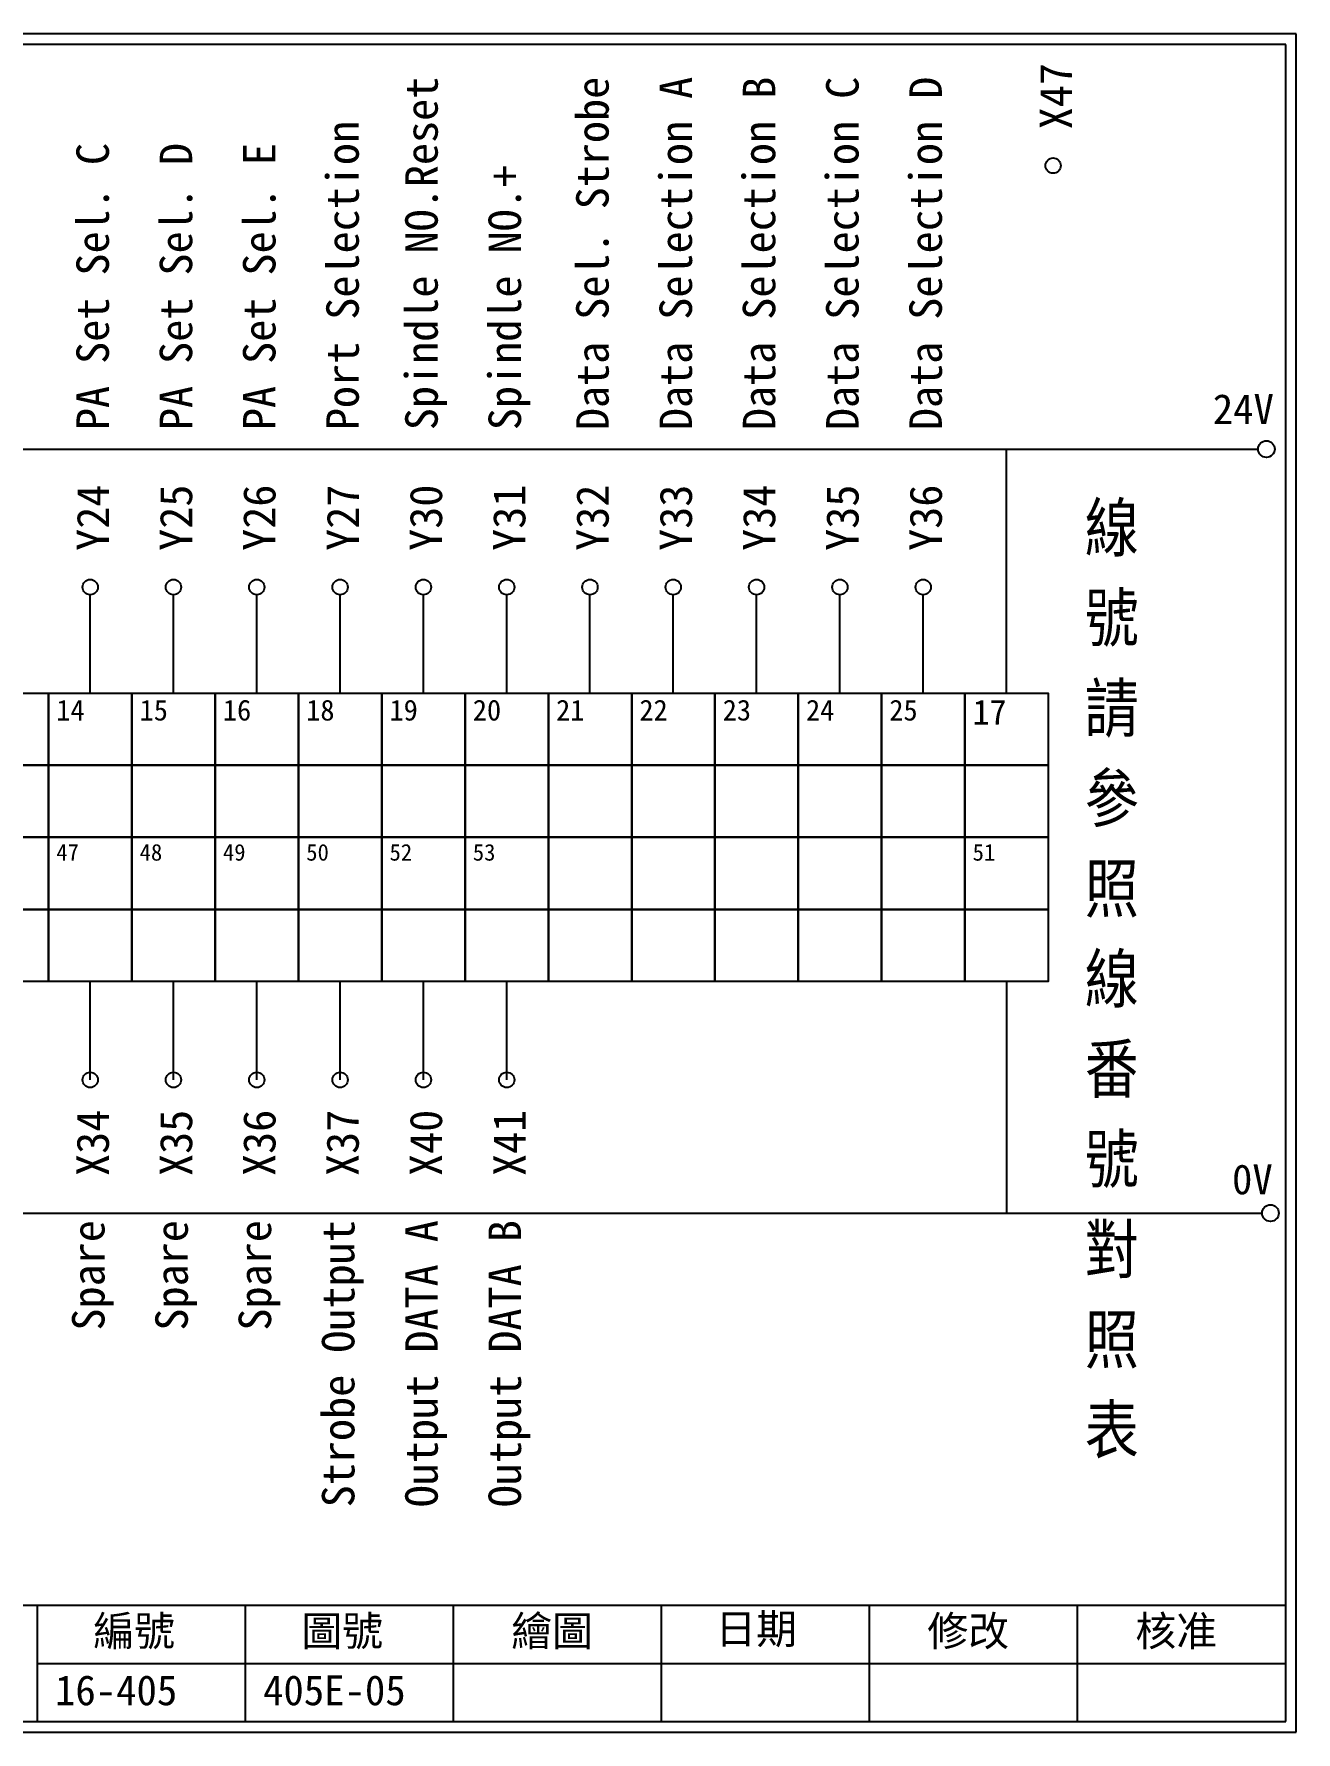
# Model space of a CAD drawing. Extents: x 627 to 914, y 3 to 207.
# Drawn here: x 762.5 to 914.2, y 3 to 207 of the extents above; entities that cross this region are included whole.
import ezdxf

# ---------------------------------------------------------------- set-up
doc = ezdxf.new("R2010")
doc.units = 0
doc.layers.get('0').update_dxf_attribs({"linetype": 'CONTINUOUS'})
doc.layers.add('圖框層', color=7, linetype='CONTINUOUS')
doc.layers.add('標尺寸層', color=3, linetype='CONTINUOUS')
doc.styles.add('CNS', font='romanc.shx', dxfattribs={"bigfont": 'chineset.shx'})
doc.styles.add('STSL', font='kaiu.ttf')

msp = doc.modelspace()

# ---------------------------------------------------------------- linework, layer by layer
for points in [[(754.28, 127.8), (764.29, 127.8), (764.29, 119.13), (754.28, 119.13)], [(764.29, 127.8), (774.3, 127.8), (774.3, 119.13), (764.29, 119.13)], [(774.3, 127.8), (784.31, 127.8), (784.31, 119.13), (774.3, 119.13)], [(784.31, 127.8), (794.32, 127.8), (794.32, 119.13), (784.31, 119.13)], [(794.32, 127.8), (804.33, 127.8), (804.33, 119.13), (794.32, 119.13)], [(804.33, 127.8), (814.34, 127.8), (814.34, 119.13), (804.33, 119.13)], [(814.34, 127.8), (824.35, 127.8), (824.35, 119.13), (814.34, 119.13)], [(824.35, 127.8), (834.36, 127.8), (834.36, 119.13), (824.35, 119.13)], [(834.36, 127.8), (844.37, 127.8), (844.37, 119.13), (834.36, 119.13)], [(844.37, 127.8), (854.38, 127.8), (854.38, 119.13), (844.37, 119.13)], [(854.38, 127.8), (864.39, 127.8), (864.39, 119.13), (854.38, 119.13)], [(864.39, 127.8), (874.4, 127.8), (874.4, 119.13), (864.39, 119.13)], [(874.4, 127.8), (884.41, 127.8), (884.41, 119.13), (874.4, 119.13)], [(754.28, 119.13), (764.29, 119.13), (764.29, 110.47), (754.28, 110.47)], [(764.29, 119.13), (774.3, 119.13), (774.3, 110.47), (764.29, 110.47)], [(774.3, 119.13), (784.31, 119.13), (784.31, 110.47), (774.3, 110.47)], [(784.31, 119.13), (794.32, 119.13), (794.32, 110.47), (784.31, 110.47)], [(794.32, 119.13), (804.33, 119.13), (804.33, 110.47), (794.32, 110.47)], [(804.33, 119.13), (814.34, 119.13), (814.34, 110.47), (804.33, 110.47)], [(814.34, 119.13), (824.35, 119.13), (824.35, 110.47), (814.34, 110.47)], [(824.35, 119.13), (834.36, 119.13), (834.36, 110.47), (824.35, 110.47)], [(834.36, 119.13), (844.37, 119.13), (844.37, 110.47), (834.36, 110.47)], [(844.37, 119.13), (854.38, 119.13), (854.38, 110.47), (844.37, 110.47)], [(854.38, 119.13), (864.39, 119.13), (864.39, 110.47), (854.38, 110.47)], [(864.39, 119.13), (874.4, 119.13), (874.4, 110.47), (864.39, 110.47)], [(874.4, 119.13), (884.41, 119.13), (884.41, 110.47), (874.4, 110.47)], [(754.28, 110.47), (764.29, 110.47), (764.29, 101.8), (754.28, 101.8)], [(764.29, 110.47), (774.3, 110.47), (774.3, 101.8), (764.29, 101.8)], [(774.3, 110.47), (784.31, 110.47), (784.31, 101.8), (774.3, 101.8)], [(784.31, 110.47), (794.32, 110.47), (794.32, 101.8), (784.31, 101.8)], [(794.32, 110.47), (804.33, 110.47), (804.33, 101.8), (794.32, 101.8)], [(804.33, 110.47), (814.34, 110.47), (814.34, 101.8), (804.33, 101.8)], [(814.34, 110.47), (824.35, 110.47), (824.35, 101.8), (814.34, 101.8)], [(824.35, 110.47), (834.36, 110.47), (834.36, 101.8), (824.35, 101.8)], [(834.36, 110.47), (844.37, 110.47), (844.37, 101.8), (834.36, 101.8)], [(844.37, 110.47), (854.38, 110.47), (854.38, 101.8), (844.37, 101.8)], [(854.38, 110.47), (864.39, 110.47), (864.39, 101.8), (854.38, 101.8)], [(864.39, 110.47), (874.4, 110.47), (874.4, 101.8), (864.39, 101.8)], [(874.4, 110.47), (884.41, 110.47), (884.41, 101.8), (874.4, 101.8)], [(754.28, 101.8), (764.29, 101.8), (764.29, 93.14), (754.28, 93.14)], [(764.29, 101.8), (774.3, 101.8), (774.3, 93.14), (764.29, 93.14)], [(774.3, 101.8), (784.31, 101.8), (784.31, 93.14), (774.3, 93.14)], [(784.31, 101.8), (794.32, 101.8), (794.32, 93.14), (784.31, 93.14)], [(794.32, 101.8), (804.33, 101.8), (804.33, 93.14), (794.32, 93.14)], [(804.33, 101.8), (814.34, 101.8), (814.34, 93.14), (804.33, 93.14)], [(814.34, 101.8), (824.35, 101.8), (824.35, 93.14), (814.34, 93.14)], [(824.35, 101.8), (834.36, 101.8), (834.36, 93.14), (824.35, 93.14)], [(834.36, 101.8), (844.37, 101.8), (844.37, 93.14), (834.36, 93.14)], [(844.37, 101.8), (854.38, 101.8), (854.38, 93.14), (844.37, 93.14)], [(854.38, 101.8), (864.39, 101.8), (864.39, 93.14), (854.38, 93.14)], [(864.39, 101.8), (874.4, 101.8), (874.4, 93.14), (864.39, 93.14)], [(874.4, 101.8), (884.41, 101.8), (884.41, 93.14), (874.4, 93.14)]]:
    msp.add_lwpolyline(points, close=True)
for centre in [(910.63, 157.11), (911.12, 65.34)]:
    msp.add_circle(centre, 1)
at = {"layer": '圖框層', "color": 7}
for p, q in [((914.2, 206.97), (627.2, 206.97)), ((914.2, 3), (914.2, 206.97)), ((912.95, 205.72), (628.45, 205.72)), ((912.95, 4.25), (912.95, 205.72)), ((628.45, 18.25), (912.95, 18.25)), ((762.95, 4.25), (762.95, 18.25)), ((787.95, 4.25), (787.95, 18.25)), ((812.95, 4.25), (812.95, 18.25)), ((837.95, 4.25), (837.95, 18.25)), ((862.95, 4.25), (862.95, 18.25)), ((887.95, 4.25), (887.95, 18.25)), ((762.95, 11.25), (912.95, 11.25)), ((628.45, 4.25), (912.95, 4.25)), ((627.2, 3), (914.2, 3))]:
    msp.add_line(p, q, dxfattribs=at)
at = {"layer": '標尺寸層', "color": 7}
for p, q in [((632.04, 157.11), (909.63, 157.11)), ((632.25, 65.34), (910.12, 65.34))]:
    msp.add_line(p, q, dxfattribs=at)
at = {"layer": '標尺寸層', "color": 0}
for p, q in [((879.4, 127.8), (879.4, 157.11)), ((769.29, 127.8), (769.29, 139.6)), ((779.3, 127.8), (779.3, 139.6)), ((789.31, 127.8), (789.31, 139.6)), ((799.32, 127.8), (799.32, 139.6)), ((809.33, 127.8), (809.33, 139.6)), ((819.34, 127.8), (819.34, 139.6)), ((829.35, 127.8), (829.35, 139.6)), ((839.36, 127.8), (839.36, 139.6)), ((849.37, 127.8), (849.37, 139.6)), ((859.38, 127.8), (859.38, 139.6)), ((869.39, 127.8), (869.39, 139.6)), ((769.29, 81.34), (769.29, 93.14)), ((779.3, 81.34), (779.3, 93.14)), ((789.31, 81.34), (789.31, 93.14)), ((799.32, 81.34), (799.32, 93.14)), ((809.33, 81.34), (809.33, 93.14)), ((819.34, 81.34), (819.34, 93.14)), ((879.4, 93.14), (879.4, 65.34))]:
    msp.add_line(p, q, dxfattribs=at)
at = {"layer": '標尺寸層', "color": 7}
for centre in [(885, 191.15), (769.29, 140.52), (779.3, 140.52), (789.31, 140.52), (799.32, 140.52), (809.33, 140.52), (819.34, 140.52), (829.35, 140.52), (839.36, 140.52), (849.37, 140.52), (859.38, 140.52), (869.39, 140.52), (769.29, 81.34), (779.3, 81.34), (789.31, 81.34), (799.32, 81.34), (809.33, 81.34), (819.34, 81.34)]:
    msp.add_circle(centre, 0.92, dxfattribs=at)

# ---------------------------------------------------------------- texts
at = {"width": 8.2913, "attachment_point": 1}
for s, insert, char_height in [('14', (765.22, 127), 2.5), ('15', (775.23, 127), 2.5), ('16', (785.24, 127), 2.5), ('18', (795.25, 127), 2.5), ('19', (805.26, 127), 2.5), ('20', (815.27, 127), 2.5), ('21', (825.28, 127), 2.5), ('22', (835.29, 127), 2.5), ('23', (845.3, 127), 2.5), ('24', (855.31, 127), 2.5), ('25', (865.32, 127), 2.5), ('17', (875.33, 127), 3), ('47', (765.22, 109.67), 2), ('48', (775.23, 109.67), 2), ('49', (785.24, 109.67), 2), ('50', (795.25, 109.67), 2), ('52', (805.26, 109.67), 2), ('53', (815.27, 109.67), 2), ('51', (875.33, 109.67), 2)]:
    msp.add_mtext(s, dxfattribs=dict(at, insert=insert, char_height=char_height))
at = {"layer": '圖框層', "color": 4, "style": 'STSL'}
for s, p in [('24V', (904.19, 160.11)), ('0V', (906.5, 67.59)), ('編號', (769.66, 13.34)), ('圖號', (794.66, 13.34)), ('繪圖', (819.89, 13.34)), ('日期', (844.41, 13.59)), ('修改', (869.89, 13.34)), ('核准', (894.89, 13.34)), ('16-405', (765.06, 6.22)), ('405E-05', (790.06, 6.22))]:
    msp.add_text(s, height=3.6, dxfattribs=at).set_placement(p)
at = {"layer": '標尺寸層', "color": 7, "char_height": 3.9, "rotation": 90, "style": 'CNS'}
for s, insert, width, attachment_point in [('{\\fDFKai-SB|b0|i0|c136|p65;X47}', (885.33, 199.49), 25.1059, 5), ('{\\fDFKai-SB|b0|i0|c136|p65;Spindle NO.Reset}', (809.66, 159.38), 47.4376, 4), ('{\\fDFKai-SB|b0|i0|c136|p65;Data Sel. Strobe}', (829.68, 159.38), 47.4376, 4), ('{\\fDFKai-SB|b0|i0|c136|p65;Data Selection A}', (839.69, 159.38), 47.4376, 4), ('{\\fDFKai-SB|b0|i0|c136|p65;Data Selection B}', (849.7, 159.38), 47.4376, 4), ('{\\fDFKai-SB|b0|i0|c136|p65;Data Selection C}', (859.71, 159.38), 47.4376, 4), ('{\\fDFKai-SB|b0|i0|c136|p65;Data Selection D}', (869.72, 159.38), 47.4376, 4), ('{\\fDFKai-SB|b0|i0|c136|p65;Port Selection}', (799.65, 159.38), 47.4376, 4), ('{\\fDFKai-SB|b0|i0|c136|p65;PA Set Sel. C}', (769.62, 159.38), 47.4376, 4), ('{\\fDFKai-SB|b0|i0|c136|p65;PA Set Sel. D}', (779.63, 159.38), 47.4376, 4), ('{\\fDFKai-SB|b0|i0|c136|p65;PA Set Sel. E}', (789.64, 159.38), 47.4376, 4), ('{\\fDFKai-SB|b0|i0|c136|p65;Spindle NO.+}', (819.67, 159.38), 47.4376, 4), ('{\\fDFKai-SB|b0|i0|c136|p65;Y24}', (769.62, 148.86), 25.1059, 5), ('{\\fDFKai-SB|b0|i0|c136|p65;Y25}', (779.63, 148.86), 25.1059, 5), ('{\\fDFKai-SB|b0|i0|c136|p65;Y26}', (789.64, 148.86), 25.1059, 5), ('{\\fDFKai-SB|b0|i0|c136|p65;Y27}', (799.65, 148.86), 25.1059, 5), ('{\\fDFKai-SB|b0|i0|c136|p65;Y30}', (809.66, 148.86), 25.1059, 5), ('{\\fDFKai-SB|b0|i0|c136|p65;Y31}', (819.67, 148.86), 25.1059, 5), ('{\\fDFKai-SB|b0|i0|c136|p65;Y32}', (829.68, 148.86), 25.1059, 5), ('{\\fDFKai-SB|b0|i0|c136|p65;Y33}', (839.69, 148.86), 25.1059, 5), ('{\\fDFKai-SB|b0|i0|c136|p65;Y34}', (849.7, 148.86), 25.1059, 5), ('{\\fDFKai-SB|b0|i0|c136|p65;Y35}', (859.71, 148.86), 25.1059, 5), ('{\\fDFKai-SB|b0|i0|c136|p65;Y36}', (869.72, 148.86), 25.1059, 5), ('{\\fDFKai-SB|b0|i0|c136|p65;X34}', (769.62, 73.77), 25.1059, 5), ('{\\fDFKai-SB|b0|i0|c136|p65;X35}', (779.63, 73.77), 25.1059, 5), ('{\\fDFKai-SB|b0|i0|c136|p65;X36}', (789.64, 73.77), 25.1059, 5), ('{\\fDFKai-SB|b0|i0|c136|p65;X37}', (799.65, 73.77), 25.1059, 5), ('{\\fDFKai-SB|b0|i0|c136|p65;X40}', (809.66, 73.77), 25.1059, 5), ('{\\fDFKai-SB|b0|i0|c136|p65;X41}', (819.67, 73.77), 25.1059, 5), ('{\\fDFKai-SB|b0|i0|c136|p65;Spare}', (769.62, 64.49), 43.2454, 6), ('{\\fDFKai-SB|b0|i0|c136|p65;Spare}', (779.63, 64.49), 43.2454, 6), ('{\\fDFKai-SB|b0|i0|c136|p65;Spare}', (789.64, 64.49), 43.2454, 6), ('{\\fDFKai-SB|b0|i0|c136|p65;Strobe Output}', (799.65, 64.49), 43.2454, 6), ('{\\fDFKai-SB|b0|i0|c136|p65;Output DATA A    }', (809.66, 64.49), 43.2454, 6), ('{\\fDFKai-SB|b0|i0|c136|p65;Output DATA B    }', (819.67, 64.49), 43.2454, 6)]:
    msp.add_mtext(s, dxfattribs=dict(at, insert=insert, width=width, attachment_point=attachment_point))
at = {"layer": '標尺寸層', "color": 0, "insert": (888.8, 150.7), "char_height": 6.5, "attachment_point": 1, "style": 'CNS'}
msp.add_mtext_dynamic_manual_height_columns('線\\P號\\P請\\P參\\P照\\P線\\P番\\P號\\P對\\P照\\P表', width=18.8215, gutter_width=32.5, heights=[0], dxfattribs=at)

doc.saveas('drawing.dxf')
